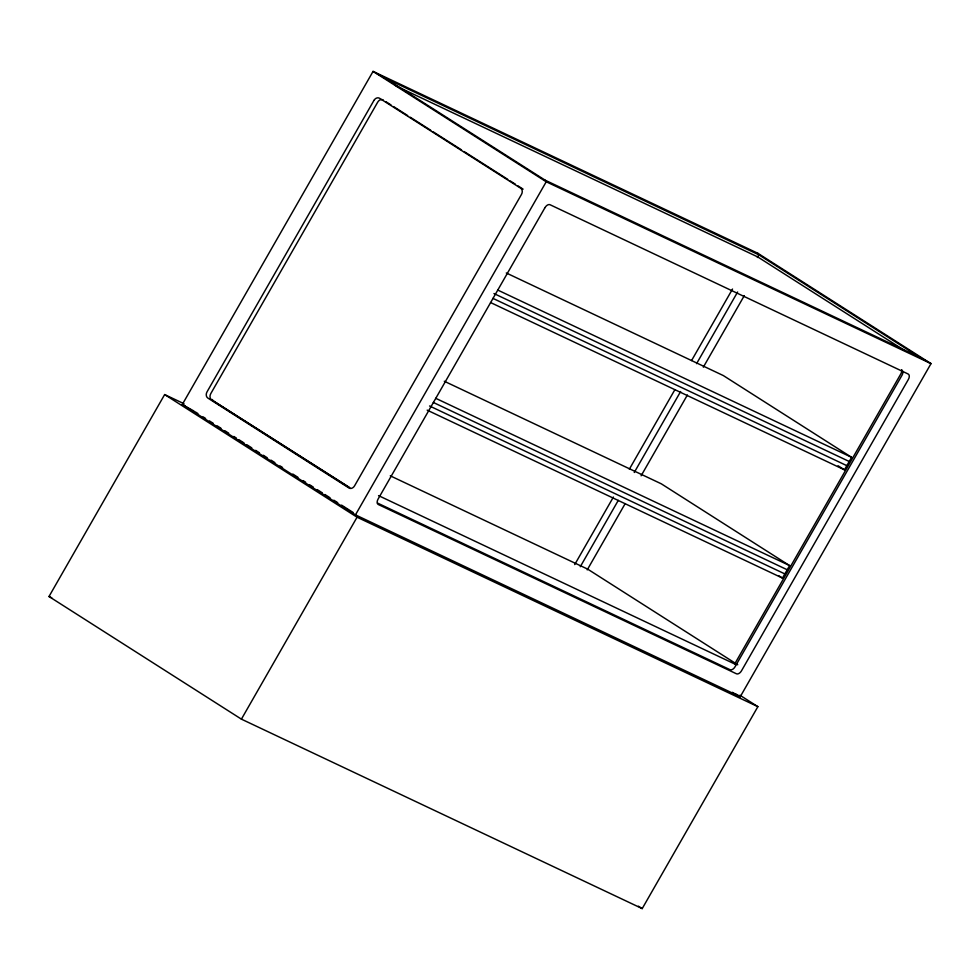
<?xml version="1.0" encoding="UTF-8"?>
<svg xmlns="http://www.w3.org/2000/svg" width="980" height="980" viewBox="0 0 980 980"><rect width="100%" height="100%" fill="white"/><g stroke="black" fill="none" stroke-linecap="round" stroke-linejoin="round"><path stroke-width="1.47" d="M739.912 695.224L757.871 706.666L642.206 908.607L241.411 719.149L49 596.514L164.652 394.573L184.007 403.723M355.458 514.868L546.227 181.766L545.162 180.198L384.822 78.008L373.062 71.393L182.292 404.495L355.458 514.868L740.231 696.743L931 363.641L757.834 253.269L373.062 71.393L546.227 181.766L931 363.641L919.24 357.026L758.9 254.837L384.822 78.008M241.411 719.149L357.063 517.207L757.871 706.666M574.709 564.59L613.407 497.032M629.344 469.2L674.865 389.709M691.562 360.567L732.526 289.026M580.295 566.71L618.294 500.351M634.256 472.483L680.622 391.522M696.584 363.654L737.622 291.991M757.381 257.483L758.9 254.837L757.834 253.269M587.228 569.882L625.167 503.634M641.104 475.815L687.384 395.001M703.322 367.182L744.286 295.642M427.17 410.142L782.457 578.077L789.611 565.595L661.341 483.838L444.295 381.245M490.551 302.538L844.454 469.824L851.608 457.329L723.338 375.573L506.293 272.979M734.743 663.901L900.902 373.76A4.802 3.798 -64.7 0 0 901.649 370.22M396.055 85.958L757.712 256.919L903.94 350.117M545.162 180.198L919.24 357.026M497.705 290.043L851.608 457.329M493.945 293.547L849.231 461.494M492.94 298.373L846.842 465.659M435.708 398.297L789.611 565.595M433.319 402.462L787.222 569.76M429.559 405.977L784.845 573.913M390.273 475.815L587.657 569.123L737.744 664.771M383.303 100.034A4.802 3.798 -64.7 0 0 377.704 102.153L210.786 393.617A4.802 3.798 -64.7 0 0 211.607 399.828L349.174 487.244M378.55 495.623L736.066 664.624M185.061 405.806L182.292 404.495L194.052 411.11M377.471 503.046L729.99 669.683A4.802 2.94 -57.5 0 0 735.049 666.78L901.98 375.316A4.802 2.94 -57.5 0 0 902.702 371.077M49 596.514L51.769 597.825M732.391 692.333L740.231 696.743L736.384 694.293M385.863 101.675L390.996 104.946M393.556 106.575L407.668 115.567M410.24 117.208L430.759 130.279M433.319 131.92L461.543 149.903M464.104 151.545L507.726 179.34M510.286 180.969L515.419 184.24M517.979 185.882L523.112 189.152M838.047 465.733L844.454 469.824M778.61 575.628L782.457 578.077M211.607 399.828L350.142 488.126M195.326 411.931L197.899 413.56M203.032 416.831L205.592 418.472M209.438 420.922L213.285 423.372M217.131 425.822L220.99 428.272M224.837 430.735L228.683 433.185M233.816 436.455L236.376 438.085M238.949 439.726L244.069 442.997M246.642 444.626L251.774 447.897M255.621 450.347L259.467 452.809M263.314 455.259L267.16 457.709M271.007 460.159L274.865 462.609M279.986 465.88L282.559 467.521M292.812 474.063L297.945 477.334M303.077 480.604L305.65 482.234M309.496 484.684L313.343 487.146M317.189 489.596L322.322 492.867M324.882 494.496L330.015 497.767M333.862 500.216L337.708 502.679M341.567 505.129L353.106 512.479M164.652 394.573L357.063 517.207M638.36 906.157L642.206 908.607M213.211 400.587A4.802 3.798 -64.7 0 1 212.158 399.485M901.686 369.889A4.802 2.94 -57.5 0 1 902.017 370.097M373.968 100.389L207.037 391.853A4.802 3.798 -64.7 0 0 207.858 398.064L348.966 487.991A4.802 3.798 -64.7 0 0 354.552 485.872L521.483 194.407A4.802 3.798 -64.7 0 0 520.649 188.197L379.554 98.27A4.802 3.798 -64.7 0 0 373.968 100.389M544.99 207.625L378.072 499.102A4.802 2.94 -57.5 0 0 378.354 504.529L736.409 673.774A4.802 2.94 -57.5 0 0 741.468 670.871L908.387 379.407A4.802 2.94 -57.5 0 0 908.105 373.98L550.049 204.734A4.802 2.94 -57.5 0 0 544.99 207.625"/></g></svg>
